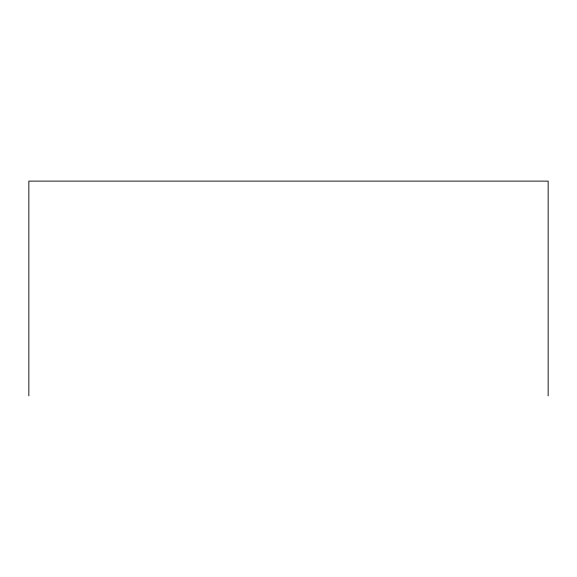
<?xml version="1.0" encoding="UTF-8"?>
<svg xmlns="http://www.w3.org/2000/svg" width="577" height="577" viewBox="0 0 577 577"><rect width="100%" height="100%" fill="white"/><g stroke="black" fill="none" stroke-linecap="round" stroke-linejoin="round"><path stroke-width="0.87" d="M548.15 395.88L548.15 181.12L28.85 181.12L28.85 395.88"/></g></svg>
